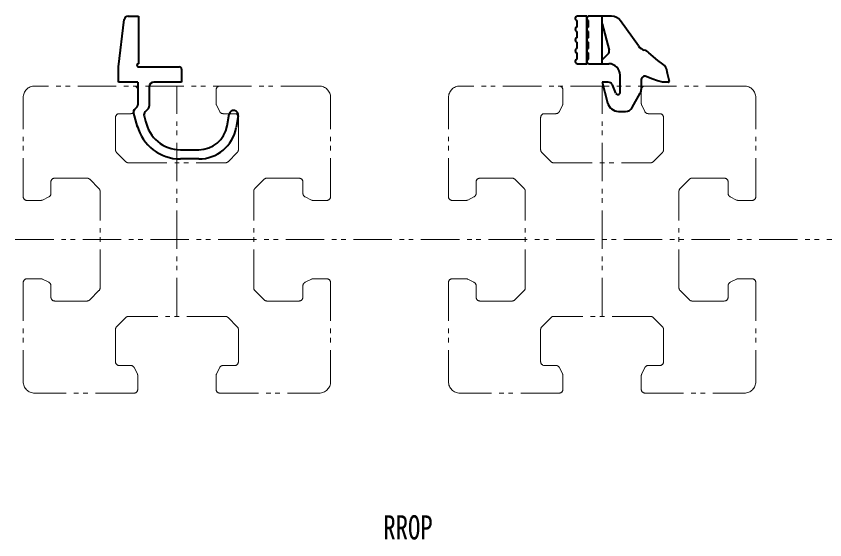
# Model space of a CAD drawing. Units: millimetres on the paper. Extents: x -621 to 258, y -422 to 49.
# Drawn here: x -427.3 to -322, y -39.6 to 28.6 of the extents above; entities that cross this region are included whole.
import ezdxf
from ezdxf.enums import TextEntityAlignment as Align

# ---------------------------------------------------------------- set-up
doc = ezdxf.new("R2010")
doc.units = ezdxf.units.MM
doc.linetypes.add('DOUBLE_CHAIN1', pattern=[8.8, 5, -1, 0.6, -0.6, 0.6, -1])
for name, color, linetype, lineweight in [('0-0', 7, 'Continuous', 18), ('0-1', 4, 'DOUBLE_CHAIN1', 18), ('0-2', 1, 'Continuous', 40)]:
    doc.layers.add(name, color=color, linetype=linetype, lineweight=lineweight)
doc.styles.add('ＭＳ ゴシック', font='')
doc.styles.get('ＭＳ ゴシック').set_extended_font_data('MS Gothic')

msp = doc.modelspace()

# ---------------------------------------------------------------- linework, layer by layer
at = {"layer": '0-0', "lineweight": 40}
for p, q in [((-412.712, 28.6), (-411.355, 28.6)), ((-411.355, 28.6), (-411.355, 22.4)), ((-413.955, 22), (-413.208, 28.16)), ((-413.955, 20), (-413.955, 22)), ((-411.355, 22), (-406.055, 22)), ((-405.755, 21.7), (-405.755, 20)), ((-411.455, 20), (-413.955, 20)), ((-411.455, 20), (-411.455, 17.068)), ((-405.755, 20), (-409.355, 20)), ((-409.955, 19.4), (-409.955, 16.871)), ((-411.48, 14.185), (-411.995, 16.109)), ((-411.918, 16.398), (-411.601, 16.715)), ((-410.101, 16.518), (-410.498, 16.121)), ((-399.83, 14.299), (-399.562, 15.823)), ((-410.627, 15.638), (-410.391, 14.758)), ((-398.38, 15.615), (-398.649, 14.091)), ((-405.908, 11.2), (-403.523, 11.2)), ((-403.523, 10), (-405.908, 10))]:
    msp.add_line(p, q, dxfattribs=at)
for centre, radius, start, end in [((-412.712, 28.1), 0.5, 90, 173.08877), ((-411.355, 22.2), 0.2, 90, 270), ((-406.055, 21.7), 0.3, 0, 90), ((-409.355, 19.4), 0.6, 90, 180), ((-411.955, 17.068), 0.5, 315, 0), ((-410.455, 16.871), 0.5, 315, 0), ((-411.706, 16.186), 0.3, 135, 195), ((-410.144, 15.768), 0.5, 135, 195), ((-398.971, 15.719), 0.6, 350, 170), ((-405.908, 15.8), 4.6, 190.7355, 270), ((-405.908, 15.8), 5.8, 195, 270), ((-403.523, 14.95), 3.75, 270, 350), ((-403.523, 14.95), 4.95, 270, 350)]:
    msp.add_arc(centre, radius, start, end, dxfattribs=at)
at = {"layer": '0-1'}
for p, q in [((-387.855, 19.5), (-424.855, 19.5)), ((-411.455, 17.218), (-411.455, 19)), ((-406.355, -10.5), (-406.355, 19.5)), ((-401.255, 17.218), (-401.255, 19)), ((-332.522, 19.5), (-369.522, 19.5)), ((-356.122, 17.218), (-356.122, 19)), ((-351.022, -10.5), (-351.022, 19.5)), ((-345.922, 17.218), (-345.922, 19)), ((-426.355, 5.1), (-426.355, 18)), ((-386.355, 5.1), (-386.355, 18)), ((-371.022, 5.1), (-371.022, 18)), ((-331.022, 5.1), (-331.022, 18)), ((-411.508, 16.994), (-411.917, 16.176)), ((-401.202, 16.994), (-400.793, 16.176)), ((-356.175, 16.994), (-356.584, 16.176)), ((-345.869, 16.994), (-345.46, 16.176)), ((-413.855, 15.9), (-412.364, 15.9)), ((-398.855, 15.9), (-400.346, 15.9)), ((-358.522, 15.9), (-357.031, 15.9)), ((-343.522, 15.9), (-345.013, 15.9)), ((-414.355, 11.207), (-414.355, 15.4)), ((-398.355, 11.207), (-398.355, 15.4)), ((-359.022, 11.207), (-359.022, 15.4)), ((-343.022, 11.207), (-343.022, 15.4)), ((-414.208, 10.854), (-413.001, 9.646)), ((-399.708, 9.646), (-398.501, 10.854)), ((-358.876, 10.854), (-357.669, 9.646)), ((-344.376, 9.646), (-343.169, 10.854)), ((-412.648, 9.5), (-400.062, 9.5)), ((-357.315, 9.5), (-344.729, 9.5)), ((-418.062, 7.5), (-422.255, 7.5)), ((-394.648, 7.5), (-390.455, 7.5)), ((-362.729, 7.5), (-366.922, 7.5)), ((-339.315, 7.5), (-335.122, 7.5)), ((-422.755, 7), (-422.755, 5.509)), ((-417.708, 7.354), (-416.501, 6.146)), ((-395.001, 7.354), (-396.208, 6.146)), ((-389.955, 7), (-389.955, 5.509)), ((-367.422, 7), (-367.422, 5.509)), ((-362.376, 7.354), (-361.169, 6.146)), ((-339.669, 7.354), (-340.876, 6.146)), ((-334.622, 7), (-334.622, 5.509)), ((-416.355, -6.793), (-416.355, 5.793)), ((-396.355, -6.793), (-396.355, 5.793)), ((-361.022, -6.793), (-361.022, 5.793)), ((-341.022, -6.793), (-341.022, 5.793)), ((-424.073, 4.6), (-425.855, 4.6)), ((-423.849, 4.653), (-423.031, 5.062)), ((-388.86, 4.653), (-389.678, 5.062)), ((-388.637, 4.6), (-386.855, 4.6)), ((-368.74, 4.6), (-370.522, 4.6)), ((-368.517, 4.653), (-367.699, 5.062)), ((-333.528, 4.653), (-334.346, 5.062)), ((-333.304, 4.6), (-331.522, 4.6)), ((-620.993, -0.5), (-8.052, -0.5)), ((-426.355, -6.1), (-426.355, -19)), ((-424.073, -5.6), (-425.855, -5.6)), ((-423.849, -5.653), (-423.031, -6.062)), ((-388.86, -5.653), (-389.678, -6.062)), ((-388.637, -5.6), (-386.855, -5.6)), ((-386.355, -6.1), (-386.355, -19)), ((-371.022, -6.1), (-371.022, -19)), ((-368.74, -5.6), (-370.522, -5.6)), ((-368.517, -5.653), (-367.699, -6.062)), ((-333.528, -5.653), (-334.346, -6.062)), ((-333.304, -5.6), (-331.522, -5.6)), ((-331.022, -6.1), (-331.022, -19)), ((-422.755, -8), (-422.755, -6.509)), ((-416.501, -7.146), (-417.708, -8.354)), ((-396.208, -7.146), (-395.001, -8.354)), ((-389.955, -8), (-389.955, -6.509)), ((-367.422, -8), (-367.422, -6.509)), ((-361.169, -7.146), (-362.376, -8.354)), ((-340.876, -7.146), (-339.669, -8.354)), ((-334.622, -8), (-334.622, -6.509)), ((-418.062, -8.5), (-422.255, -8.5)), ((-394.648, -8.5), (-390.455, -8.5)), ((-362.729, -8.5), (-366.922, -8.5)), ((-339.315, -8.5), (-335.122, -8.5)), ((-400.062, -10.5), (-412.648, -10.5)), ((-344.729, -10.5), (-357.315, -10.5)), ((-413.001, -10.646), (-414.208, -11.854)), ((-398.501, -11.854), (-399.708, -10.646)), ((-357.669, -10.646), (-358.876, -11.854)), ((-343.169, -11.854), (-344.376, -10.646)), ((-414.355, -12.207), (-414.355, -16.4)), ((-398.355, -12.207), (-398.355, -16.4)), ((-359.022, -12.207), (-359.022, -16.4)), ((-343.022, -12.207), (-343.022, -16.4)), ((-413.855, -16.9), (-412.364, -16.9)), ((-411.508, -17.994), (-411.917, -17.176)), ((-401.202, -17.994), (-400.793, -17.176)), ((-398.855, -16.9), (-400.346, -16.9)), ((-358.522, -16.9), (-357.031, -16.9)), ((-356.175, -17.994), (-356.584, -17.176)), ((-345.869, -17.994), (-345.46, -17.176)), ((-343.522, -16.9), (-345.013, -16.9)), ((-411.455, -18.218), (-411.455, -20)), ((-401.255, -18.218), (-401.255, -20)), ((-356.122, -18.218), (-356.122, -20)), ((-345.922, -18.218), (-345.922, -20)), ((-411.955, -20.5), (-424.855, -20.5)), ((-400.755, -20.5), (-387.855, -20.5)), ((-356.622, -20.5), (-369.522, -20.5)), ((-345.422, -20.5), (-332.522, -20.5))]:
    msp.add_line(p, q, dxfattribs=at)
for centre, radius, start, end in [((-424.855, 18), 1.5, 90, 180), ((-411.955, 19), 0.5, 0, 90), ((-400.755, 19), 0.5, 90, 180), ((-387.855, 18), 1.5, 0, 90), ((-369.522, 18), 1.5, 90, 180), ((-356.622, 19), 0.5, 0, 90), ((-345.422, 19), 0.5, 90, 180), ((-332.522, 18), 1.5, 0, 90), ((-411.955, 17.218), 0.5, 333.43494, 0), ((-400.755, 17.218), 0.5, 180, 206.56505), ((-356.622, 17.218), 0.5, 333.43494, 0), ((-345.422, 17.218), 0.5, 180, 206.56505), ((-413.855, 15.4), 0.5, 90, 180), ((-412.364, 16.4), 0.5, 270, 333.43494), ((-400.346, 16.4), 0.5, 206.56505, 270), ((-398.855, 15.4), 0.5, 0, 90), ((-358.522, 15.4), 0.5, 90, 180), ((-357.031, 16.4), 0.5, 270, 333.43494), ((-345.013, 16.4), 0.5, 206.56505, 270), ((-343.522, 15.4), 0.5, 0, 90), ((-413.855, 11.207), 0.5, 180, 225), ((-398.855, 11.207), 0.5, 315, 0), ((-358.522, 11.207), 0.5, 180, 225), ((-343.522, 11.207), 0.5, 315, 0), ((-412.648, 10), 0.5, 225, 270), ((-400.062, 10), 0.5, 270, 315), ((-357.315, 10), 0.5, 225, 270), ((-344.729, 10), 0.5, 270, 315), ((-422.255, 7), 0.5, 90, 180), ((-418.062, 7), 0.5, 45, 90), ((-394.648, 7), 0.5, 90, 135), ((-390.455, 7), 0.5, 0, 90), ((-366.922, 7), 0.5, 90, 180), ((-362.729, 7), 0.5, 45, 90), ((-339.315, 7), 0.5, 90, 135), ((-335.122, 7), 0.5, 0, 90), ((-423.255, 5.509), 0.5, 296.56505, 0), ((-416.855, 5.793), 0.5, 0, 45), ((-395.855, 5.793), 0.5, 135, 180), ((-389.455, 5.509), 0.5, 180, 243.43494), ((-367.922, 5.509), 0.5, 296.56505, 0), ((-361.522, 5.793), 0.5, 0, 45), ((-340.522, 5.793), 0.5, 135, 180), ((-334.122, 5.509), 0.5, 180, 243.43494), ((-425.855, 5.1), 0.5, 180, 270), ((-424.073, 5.1), 0.5, 270, 296.56505), ((-388.637, 5.1), 0.5, 243.43494, 270), ((-386.855, 5.1), 0.5, 270, 0), ((-370.522, 5.1), 0.5, 180, 270), ((-368.74, 5.1), 0.5, 270, 296.56505), ((-333.304, 5.1), 0.5, 243.43494, 270), ((-331.522, 5.1), 0.5, 270, 0), ((-425.855, -6.1), 0.5, 90, 180), ((-424.073, -6.1), 0.5, 63.43494, 90), ((-423.255, -6.509), 0.5, 0, 63.43494), ((-389.455, -6.509), 0.5, 116.56505, 180), ((-388.637, -6.1), 0.5, 90, 116.56505), ((-386.855, -6.1), 0.5, 0, 90), ((-370.522, -6.1), 0.5, 90, 180), ((-368.74, -6.1), 0.5, 63.43494, 90), ((-367.922, -6.509), 0.5, 0, 63.43494), ((-334.122, -6.509), 0.5, 116.56505, 180), ((-333.304, -6.1), 0.5, 90, 116.56505), ((-331.522, -6.1), 0.5, 0, 90), ((-416.855, -6.793), 0.5, 315, 0), ((-395.855, -6.793), 0.5, 180, 224.99998), ((-361.522, -6.793), 0.5, 315, 0), ((-340.522, -6.793), 0.5, 180, 224.99998), ((-422.255, -8), 0.5, 180, 270), ((-418.062, -8), 0.5, 270, 315), ((-394.648, -8), 0.5, 225, 270), ((-390.455, -8), 0.5, 270, 0), ((-366.922, -8), 0.5, 180, 270), ((-362.729, -8), 0.5, 270, 315), ((-339.315, -8), 0.5, 225, 270), ((-335.122, -8), 0.5, 270, 0), ((-412.648, -11), 0.5, 90, 135), ((-400.062, -11), 0.5, 45, 90), ((-357.315, -11), 0.5, 90, 135), ((-344.729, -11), 0.5, 45, 90), ((-413.855, -12.207), 0.5, 135, 180), ((-398.855, -12.207), 0.5, 0, 45), ((-358.522, -12.207), 0.5, 135, 180), ((-343.522, -12.207), 0.5, 0, 45), ((-413.855, -16.4), 0.5, 180, 270), ((-398.855, -16.4), 0.5, 270, 0), ((-358.522, -16.4), 0.5, 180, 270), ((-343.522, -16.4), 0.5, 270, 0), ((-412.364, -17.4), 0.5, 26.56505, 90), ((-400.346, -17.4), 0.5, 90, 153.43494), ((-357.031, -17.4), 0.5, 26.56505, 90), ((-345.013, -17.4), 0.5, 90, 153.43494), ((-411.955, -18.218), 0.5, 359.99998, 26.56505), ((-400.755, -18.218), 0.5, 153.43494, 180), ((-356.622, -18.218), 0.5, 359.99998, 26.56505), ((-345.422, -18.218), 0.5, 153.43494, 180), ((-424.855, -19), 1.5, 180, 270), ((-387.855, -19), 1.5, 270, 0), ((-369.522, -19), 1.5, 180, 270), ((-332.522, -19), 1.5, 270, 0), ((-411.955, -20), 0.5, 270, 359.99998), ((-400.755, -20), 0.5, 180, 270), ((-356.622, -20), 0.5, 270, 359.99998), ((-345.422, -20), 0.5, 180, 270)]:
    msp.add_arc(centre, radius, start, end, dxfattribs=at)
at = {"layer": '0-2'}
for p, q in [((-353.022, 28.6), (-354.222, 28.6)), ((-353.022, 22.4), (-353.022, 28.6)), ((-349.81, 28.6), (-352.722, 28.6)), ((-351.022, 22.4), (-351.022, 28.6)), ((-354.322, 28.017), (-354.322, 27.183)), ((-352.822, 28.017), (-352.822, 27.183)), ((-351.022, 27.6), (-350.121, 24.172)), ((-346.295, 24.718), (-348.62, 27.982)), ((-354.322, 26.617), (-354.322, 25.783)), ((-352.822, 26.617), (-352.822, 25.783)), ((-354.322, 25.217), (-354.322, 24.383)), ((-352.822, 25.217), (-352.822, 24.383)), ((-354.322, 23.809), (-354.322, 22.983)), ((-352.822, 23.809), (-352.822, 22.983)), ((-350.248, 23.689), (-351.022, 22.9)), ((-343.777, 22.841), (-344.924, 23.82)), ((-354.222, 22.4), (-353.022, 22.4)), ((-352.722, 22.4), (-350.139, 22.4)), ((-343.13, 22.36), (-343.777, 22.841)), ((-342.509, 21.135), (-342.537, 21.347)), ((-342.318, 20.272), (-342.509, 21.135)), ((-351.022, 20), (-350.316, 17.312)), ((-350.23, 20), (-351.022, 20)), ((-348.668, 18.695), (-348.668, 20.9)), ((-345.949, 20.223), (-345.922, 19.7)), ((-344.549, 20.444), (-345.288, 20.743)), ((-343.828, 20.174), (-344.549, 20.444)), ((-343.153, 20), (-343.828, 20.174)), ((-342.588, 20), (-343.153, 20)), ((-342.292, 20.22), (-342.318, 20.272)), ((-349.232, 18.574), (-349.691, 19.641)), ((-345.922, 19.7), (-345.922, 19.068)), ((-347.111, 16.7), (-346.054, 18.568)), ((-348.895, 16.2), (-347.961, 16.2))]:
    msp.add_line(p, q, dxfattribs=at)
for centre, start, end in [((-354.222, 28.3), 90, 250.52878), ((-352.722, 28.3), 90, 250.52878), ((-354.222, 26.9), 109.47122, 250.52878), ((-352.722, 26.9), 109.47122, 250.52878), ((-354.222, 25.5), 109.47122, 250.52878), ((-352.722, 25.5), 109.47122, 250.52878), ((-354.222, 24.1), 109.47122, 250.52878), ((-352.722, 24.1), 109.47122, 250.52878), ((-354.222, 22.7), 109.47122, 270), ((-352.722, 22.7), 109.47122, 270)]:
    msp.add_arc(centre, 0.3, start, end, dxfattribs=at)
for centre, major_axis, start_param, end_param in [((-349.81, 27.1), (0, 1.5), 5.3407075, 6.2831853), ((-345.104, 25.6), (0, 1.5), 2.1991149, 2.8403384), ((-350.595, 24.043), (0, 0.5), 3.9269908, 4.9741884), ((-345.924, 22.719), (0, 1.5), 5.5359502, 6.0200941), ((-350.139, 20.9), (0, 1.5), 4.712389, 6.2831853), ((-343.995, 21.147), (0, 1.5), 4.845976, 5.6539169), ((-350.23, 19.4), (0, 0.6), 5.1256798, 6.2831853), ((-345.461, 20.275), (0, 0.5), 5.9227377, 7.9587014), ((-342.588, 18.5), (0, 1.5), 6.1494537, 6.2831853), ((-342.413, 20.135), (0, 0.15), 3.2889949, 5.3148058), ((-346.903, 19.068), (0, 1), 4.1887902, 4.712389), ((-348.963, 18.695), (0, 0.3), 2.0943951, 4.712389), ((-348.895, 17.7), (0, 1.5), 1.8325957, 3.1415927), ((-347.961, 17.2), (0, 1), 3.1415927, 4.1887902)]:
    msp.add_ellipse(centre, major_axis=major_axis, ratio=0.980769, start_param=start_param, end_param=end_param, dxfattribs=at)

# ---------------------------------------------------------------- texts
at = {"layer": '0-0', "style": 'ＭＳ ゴシック', "width": 0.75}
msp.add_text('RROP', height=3.152, dxfattribs=at).set_placement((-379.5, -40.5), align=Align.BOTTOM_LEFT)

doc.saveas('drawing.dxf')
